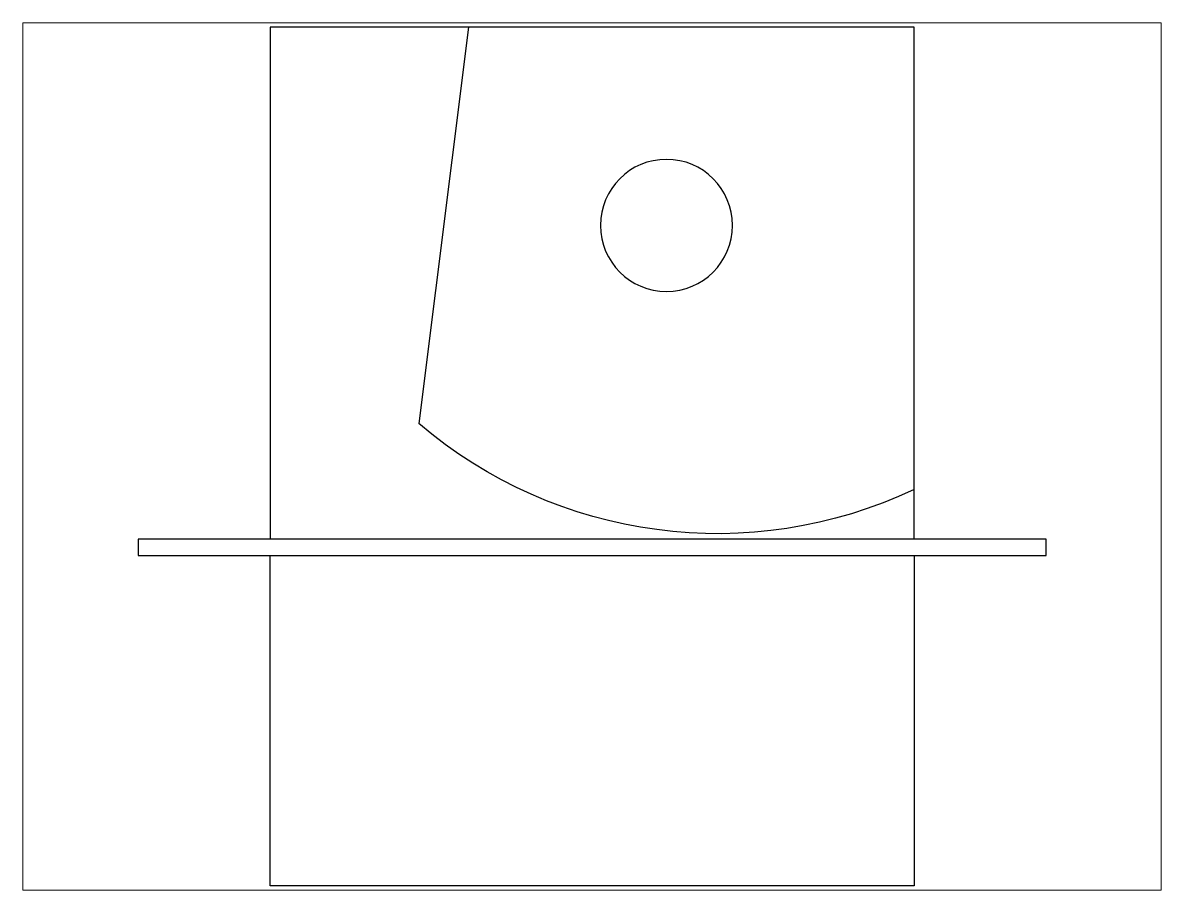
# Paper-space layout 'Layout1' of a CAD drawing. Header units: millimetres. Extents: x 1.05 to 9.45, y 0.8 to 7.2.
# The model-space entities are those that its viewports show. They can reach past a viewport. Long polylines and large blocks are cut down to what shows.
import ezdxf

# ---------------------------------------------------------------- set-up
doc = ezdxf.new("R2010")
doc.units = ezdxf.units.MM
doc.header["$MEASUREMENT"] = 0

# ---------------------------------------------------------------- blocks, each defined once
blk = doc.blocks.new('FRANKERINGSMASKIN_L')
at = {"extrusion": (2.83275e-16, 6.12303e-17, -1)}
blk.add_line((-135, 260), (-150, 140), dxfattribs=at)
for points in [[(0, 105), (0, 260), (195, 260), (195, 105)], [(0, 100), (-40, 100), (-40, 105), (235, 105), (235, 100), (195, 100)], [(0, 0), (195, 0), (195, 100), (0, 100), (0, 0)]]:
    blk.add_lwpolyline(points, dxfattribs=at)
blk.add_circle((75, 200), 20, dxfattribs=at)
blk.add_arc((59.55, 245.91), 139.28, 244.6894, 310.4999, dxfattribs=at)

msp = doc.modelspace()

# ---------------------------------------------------------------- block references
msp.add_blockref('FRANKERINGSMASKIN_L', (0, 0))

psp = doc.layouts.get("Layout1")

# ---------------------------------------------------------------- viewports
at = {"layer": '0'}
psp.add_viewport(center=(5.25, 4), size=(8.4, 6.4), view_center_point=(-97.5506, 130.0078), view_height=262.719363, dxfattribs=at)

doc.saveas('drawing.dxf')
